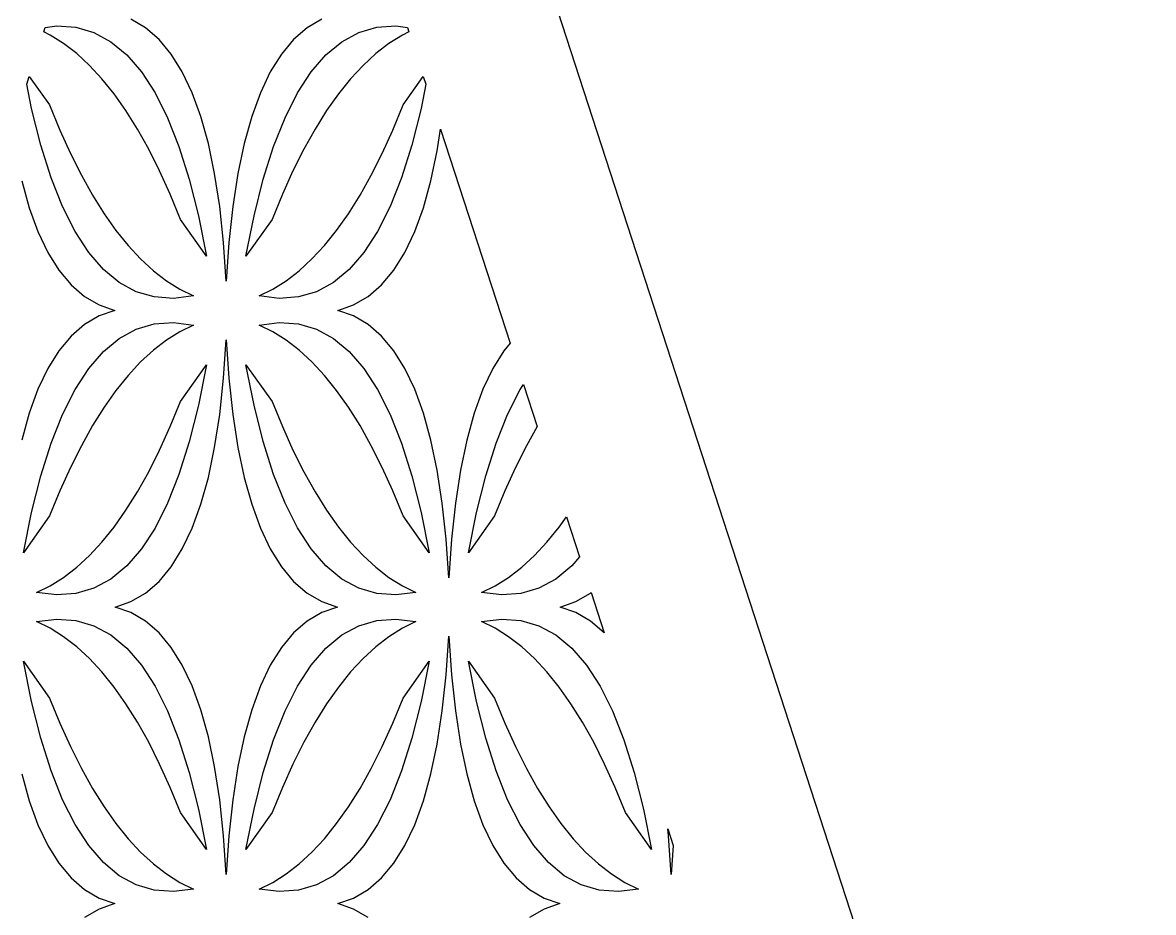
# Model space of a CAD drawing. Header units: metres. Extents: x -75 to 75, y 0 to 231.
# Drawn here: x -16.5 to 75, y 75.3 to 147.3 of the extents above; entities that cross this region are included whole.
import ezdxf

# ---------------------------------------------------------------- set-up
doc = ezdxf.new("R2010")
doc.units = ezdxf.units.M

msp = doc.modelspace()

# ---------------------------------------------------------------- linework, layer by layer
for p, q in [((75, 0), (0, 230.826)), ((-6.53275, 146.865), (-7.71744, 147.558)), ((7.71744, 147.558), (6.53275, 146.865)), ((-14.7699, 146.536), (-14.6499, 146.906)), ((-14.2447, 146.278), (-14.7699, 146.536)), ((-14.6499, 146.906), (-13.7169, 147.023)), ((-13.7169, 147.023), (-12.1687, 146.911)), ((-12.1687, 146.911), (-10.7108, 146.483)), ((-10.7108, 146.483), (-9.34067, 145.738)), ((-5.44418, 145.925), (-6.53275, 146.865)), ((6.53275, 146.865), (5.44418, 145.925)), ((9.34067, 145.738), (10.7108, 146.483)), ((10.7108, 146.483), (12.1687, 146.911)), ((12.1687, 146.911), (13.7169, 147.023)), ((13.7169, 147.023), (14.6499, 146.906)), ((14.7699, 146.536), (14.2447, 146.278)), ((14.6499, 146.906), (14.7699, 146.536)), ((-13.1602, 145.598), (-14.2447, 146.278)), ((-12.1019, 144.783), (-13.1602, 145.598)), ((-9.34067, 145.738), (-8.05939, 144.677)), ((-4.45221, 144.737), (-5.44418, 145.925)), ((5.44418, 145.925), (4.45267, 144.737)), ((8.05939, 144.677), (9.34067, 145.738)), ((13.1607, 145.598), (12.1019, 144.783)), ((14.2447, 146.278), (13.1607, 145.598)), ((-11.0674, 143.832), (-12.1019, 144.783)), ((-8.05939, 144.677), (-6.86829, 143.298)), ((-3.55774, 143.301), (-4.45221, 144.737)), ((4.45267, 144.737), (3.55774, 143.301)), ((6.86829, 143.298), (8.05939, 144.677)), ((12.1019, 144.783), (11.0678, 143.832)), ((-10.0589, 142.747), (-11.0674, 143.832)), ((11.0678, 143.832), (10.0589, 142.747)), ((-16.1466, 142.299), (-15.9374, 142.943)), ((-15.9374, 142.943), (-14.2982, 140.629)), ((-9.07516, 141.526), (-10.0589, 142.747)), ((-6.86829, 143.298), (-5.76508, 141.603)), ((-2.7594, 141.618), (-3.55774, 143.301)), ((3.55774, 143.301), (2.7594, 141.618)), ((5.76508, 141.603), (6.86829, 143.298)), ((10.0589, 142.747), (9.07562, 141.526)), ((14.2982, 140.629), (15.9374, 142.943)), ((15.9374, 142.943), (16.1467, 142.299)), ((-15.7549, 140.344), (-16.1466, 142.299)), ((16.1467, 142.299), (15.7549, 140.343)), ((-8.11661, 140.171), (-9.07516, 141.526)), ((-5.76508, 141.603), (-4.75204, 139.592)), ((-2.05765, 139.688), (-2.7594, 141.618)), ((2.7594, 141.618), (2.05765, 139.688)), ((4.75204, 139.592), (5.76508, 141.603)), ((9.07562, 141.526), (8.11707, 140.171)), ((-15.0082, 137.381), (-15.7549, 140.344)), ((-14.2982, 140.629), (-13.4656, 138.6)), ((-7.18323, 138.681), (-8.11661, 140.171)), ((8.11707, 140.171), (7.18323, 138.681)), ((13.4656, 138.6), (14.2982, 140.629)), ((15.7549, 140.343), (15.0082, 137.381)), ((-4.75204, 139.592), (-3.82736, 137.263)), ((-1.45248, 137.509), (-2.05765, 139.688)), ((2.05765, 139.688), (1.45248, 137.51)), ((3.82736, 137.263), (4.75204, 139.592)), ((-13.4656, 138.6), (-12.6077, 136.705)), ((-6.27502, 137.055), (-7.18323, 138.681)), ((7.18323, 138.681), (6.27502, 137.055)), ((12.6077, 136.704), (13.4656, 138.6)), ((17.0558, 136.915), (17.3263, 138.669)), ((17.3263, 138.669), (22.9565, 121.341)), ((-14.1724, 134.736), (-15.0082, 137.381)), ((-3.82736, 137.263), (-2.99149, 134.618)), ((-0.94345, 135.083), (-1.45248, 137.509)), ((1.45248, 137.51), (0.94391, 135.084)), ((2.99149, 134.618), (3.82736, 137.263)), ((15.0082, 137.381), (14.1724, 134.736)), ((-12.6077, 136.705), (-11.7247, 134.945)), ((-5.392, 135.294), (-6.27502, 137.055)), ((6.27502, 137.055), (5.392, 135.295)), ((11.7247, 134.944), (12.6077, 136.704)), ((16.5472, 134.49), (17.0558, 136.915)), ((-16.5472, 134.49), (-15.9421, 132.312)), ((-13.2477, 132.408), (-14.1724, 134.736)), ((-11.7247, 134.945), (-10.8165, 133.319)), ((-4.53415, 133.399), (-5.392, 135.294)), ((-2.99149, 134.618), (-2.24487, 131.656)), ((-0.53101, 132.411), (-0.94345, 135.083)), ((0.94391, 135.084), (0.53146, 132.411)), ((2.24487, 131.656), (2.99149, 134.618)), ((5.392, 135.295), (4.53415, 133.4)), ((10.8165, 133.319), (11.7247, 134.944)), ((14.1724, 134.736), (13.2477, 132.407)), ((15.9421, 132.312), (16.5472, 134.49)), ((-10.8165, 133.319), (-9.88312, 131.829)), ((-3.70148, 131.371), (-4.53415, 133.399)), ((4.53415, 133.4), (3.70102, 131.37)), ((9.88266, 131.828), (10.8165, 133.319)), ((-15.9421, 132.312), (-15.2403, 130.382)), ((-12.2346, 130.396), (-13.2477, 132.408)), ((-9.88312, 131.829), (-8.92456, 130.473)), ((-0.21561, 129.49), (-0.53101, 132.411)), ((0.53146, 132.411), (0.21561, 129.49)), ((8.9241, 130.473), (9.88266, 131.828)), ((13.2477, 132.407), (12.2342, 130.395)), ((15.2403, 130.381), (15.9421, 132.312)), ((-1.59073, 128.391), (-3.70148, 131.371)), ((-2.24487, 131.656), (-1.59073, 128.391)), ((1.59073, 128.391), (2.24487, 131.656)), ((3.70102, 131.37), (1.59073, 128.391)), ((-15.2403, 130.382), (-14.442, 128.699)), ((-11.1314, 128.701), (-12.2346, 130.396)), ((-8.92456, 130.473), (-7.94083, 129.252)), ((7.94083, 129.252), (8.9241, 130.473)), ((12.2342, 130.395), (11.1314, 128.701)), ((14.442, 128.698), (15.2403, 130.381)), ((-7.94083, 129.252), (-6.93237, 128.168)), ((0, 126.368), (-0.21561, 129.49)), ((0.21561, 129.49), (0, 126.368)), ((6.93192, 128.167), (7.94083, 129.252)), ((-14.442, 128.699), (-13.5475, 127.263)), ((-9.94034, 127.323), (-11.1314, 128.701)), ((-6.93237, 128.168), (-5.89783, 127.217)), ((5.89783, 127.217), (6.93192, 128.167)), ((11.1314, 128.701), (9.93988, 127.322)), ((13.5471, 127.263), (14.442, 128.698)), ((-13.5475, 127.263), (-12.5555, 126.075)), ((-8.65906, 126.261), (-9.94034, 127.323)), ((-5.89783, 127.217), (-4.83948, 126.402)), ((4.83902, 126.401), (5.89783, 127.217)), ((9.93988, 127.322), (8.65906, 126.261)), ((12.5555, 126.075), (13.5471, 127.263)), ((-7.28897, 125.516), (-8.65906, 126.261)), ((-4.83948, 126.402), (-3.75504, 125.721)), ((3.75504, 125.721), (4.83902, 126.401)), ((8.65906, 126.261), (7.28897, 125.516)), ((-12.5555, 126.075), (-11.467, 125.134)), ((-5.83099, 125.088), (-7.28897, 125.516)), ((-3.75504, 125.721), (-2.65549, 125.181)), ((2.65549, 125.181), (3.75504, 125.721)), ((7.28897, 125.516), (5.83099, 125.088)), ((11.467, 125.134), (12.5555, 126.075)), ((-11.467, 125.134), (-10.2823, 124.441)), ((-10.2823, 124.441), (-9.0097, 124)), ((-4.28284, 124.977), (-5.83099, 125.088)), ((-2.65549, 125.181), (-4.28284, 124.977)), ((4.28284, 124.977), (2.65549, 125.181)), ((5.83099, 125.088), (4.28284, 124.977)), ((9.0097, 124), (10.2823, 124.441)), ((10.2823, 124.441), (11.467, 125.134)), ((-10.2823, 123.558), (-11.467, 122.865)), ((-9.0097, 124), (-10.2823, 123.558)), ((10.2823, 123.558), (9.0097, 124)), ((11.467, 122.865), (10.2823, 123.558)), ((-11.467, 122.865), (-12.5555, 121.925)), ((-7.28897, 122.483), (-5.83099, 122.911)), ((-5.83099, 122.911), (-4.28284, 123.023)), ((-4.28284, 123.023), (-2.65549, 122.819)), ((-2.65549, 122.819), (-3.75504, 122.278)), ((2.65549, 122.819), (4.28284, 123.023)), ((3.75504, 122.278), (2.65549, 122.819)), ((4.28284, 123.023), (5.83099, 122.911)), ((5.83099, 122.911), (7.28897, 122.483)), ((12.5555, 121.925), (11.467, 122.865)), ((-12.5555, 121.925), (-13.5471, 120.737)), ((-9.94034, 120.677), (-8.65906, 121.738)), ((-8.65906, 121.738), (-7.28897, 122.483)), ((-3.75504, 122.278), (-4.83902, 121.598)), ((4.83948, 121.598), (3.75504, 122.278)), ((7.28897, 122.483), (8.65906, 121.738)), ((8.65906, 121.738), (9.94034, 120.677)), ((13.5475, 120.737), (12.5555, 121.925)), ((-5.89783, 120.782), (-6.93192, 119.832)), ((-4.83902, 121.598), (-5.89783, 120.782)), ((-0.21561, 118.51), (0, 121.632)), ((0, 121.632), (0.21561, 118.51)), ((5.89783, 120.782), (4.83948, 121.598)), ((6.93237, 119.832), (5.89783, 120.782)), ((22.9565, 121.341), (22.4524, 120.737)), ((-13.5471, 120.737), (-14.442, 119.301)), ((-11.1314, 119.298), (-9.94034, 120.677)), ((9.94034, 120.677), (11.1314, 119.298)), ((14.442, 119.301), (13.5475, 120.737)), ((22.4524, 120.737), (21.5575, 119.301)), ((-14.442, 119.301), (-15.2403, 117.618)), ((-12.2346, 117.603), (-11.1314, 119.298)), ((-6.93192, 119.832), (-7.94083, 118.747)), ((-3.70148, 116.629), (-1.59073, 119.609)), ((-1.59073, 119.609), (-2.24487, 116.344)), ((2.24487, 116.344), (1.59073, 119.609)), ((1.59073, 119.609), (3.70148, 116.629)), ((7.94083, 118.747), (6.93237, 119.832)), ((11.1314, 119.298), (12.2346, 117.603)), ((15.2403, 117.617), (14.442, 119.301)), ((21.5575, 119.301), (20.7591, 117.618)), ((-7.94083, 118.747), (-8.9241, 117.526)), ((-0.53146, 115.589), (-0.21561, 118.51)), ((0.21561, 118.51), (0.53101, 115.589)), ((8.92456, 117.526), (7.94083, 118.747)), ((23.7648, 117.603), (24.0356, 118.019)), ((24.0356, 118.019), (25.1435, 114.61)), ((-15.2403, 117.618), (-15.9421, 115.688)), ((-13.2477, 115.592), (-12.2346, 117.603)), ((-8.9241, 117.526), (-9.88266, 116.171)), ((9.88312, 116.171), (8.92456, 117.526)), ((12.2346, 117.603), (13.2477, 115.591)), ((15.9421, 115.688), (15.2403, 117.617)), ((20.7591, 117.618), (20.0574, 115.688)), ((22.7518, 115.592), (23.7648, 117.603)), ((-4.53415, 114.6), (-3.70148, 116.629)), ((-2.24487, 116.344), (-2.99149, 113.381)), ((2.99149, 113.382), (2.24487, 116.344)), ((3.70148, 116.629), (4.53415, 114.6)), ((-15.9421, 115.688), (-16.5472, 113.51)), ((-14.1724, 113.263), (-13.2477, 115.592)), ((-9.88266, 116.171), (-10.8165, 114.68)), ((-0.94391, 112.916), (-0.53146, 115.589)), ((0.53101, 115.589), (0.94345, 112.916)), ((10.8165, 114.68), (9.88312, 116.171)), ((13.2477, 115.591), (14.1724, 113.263)), ((16.5472, 113.509), (15.9421, 115.688)), ((20.0574, 115.688), (19.4522, 113.51)), ((21.8271, 113.263), (22.7518, 115.592)), ((-10.8165, 114.68), (-11.7247, 113.055)), ((-5.392, 112.705), (-4.53415, 114.6)), ((4.53415, 114.6), (5.392, 112.705)), ((11.7247, 113.055), (10.8165, 114.68)), ((25.1435, 114.61), (24.2747, 113.055)), ((17.0563, 111.083), (16.5472, 113.509)), ((19.4522, 113.51), (18.9436, 111.084)), ((-15.0082, 110.618), (-14.1724, 113.263)), ((-11.7247, 113.055), (-12.6077, 111.295)), ((-6.27502, 110.945), (-5.392, 112.705)), ((-2.99149, 113.381), (-3.82736, 110.736)), ((-1.45248, 110.49), (-0.94391, 112.916)), ((0.94345, 112.916), (1.45248, 110.491)), ((3.82736, 110.737), (2.99149, 113.382)), ((5.392, 112.705), (6.27502, 110.945)), ((12.6077, 111.294), (11.7247, 113.055)), ((14.1724, 113.263), (15.0082, 110.618)), ((20.9912, 110.618), (21.8271, 113.263)), ((24.2747, 113.055), (23.3917, 111.295)), ((-12.6077, 111.295), (-13.4656, 109.4)), ((-7.18323, 109.319), (-6.27502, 110.945)), ((-3.82736, 110.736), (-4.75204, 108.408)), ((4.75204, 108.408), (3.82736, 110.737)), ((6.27502, 110.945), (7.18323, 109.319)), ((13.4656, 109.399), (12.6077, 111.294)), ((17.4687, 108.41), (17.0563, 111.083)), ((18.9436, 111.084), (18.5312, 108.41)), ((23.3917, 111.295), (22.5339, 109.4)), ((-15.7549, 107.656), (-15.0082, 110.618)), ((-2.05765, 108.312), (-1.45248, 110.49)), ((1.45248, 110.491), (2.05765, 108.312)), ((15.0082, 110.618), (15.7549, 107.656)), ((20.2446, 107.656), (20.9912, 110.618)), ((-13.4656, 109.4), (-14.2987, 107.37)), ((-8.11707, 107.829), (-7.18323, 109.319)), ((7.18323, 109.319), (8.11661, 107.829)), ((14.2982, 107.37), (13.4656, 109.399)), ((22.5339, 109.4), (21.7007, 107.37)), ((-4.75204, 108.408), (-5.76553, 106.395)), ((-2.7594, 106.382), (-2.05765, 108.312)), ((2.05765, 108.312), (2.7594, 106.382)), ((5.76508, 106.396), (4.75204, 108.408)), ((17.7841, 105.49), (17.4687, 108.41)), ((18.5312, 108.41), (18.2153, 105.49)), ((-16.409, 104.39), (-15.7549, 107.656)), ((-14.2987, 107.37), (-16.409, 104.39)), ((-9.07562, 106.473), (-8.11707, 107.829)), ((8.11661, 107.829), (9.07516, 106.474)), ((16.409, 104.39), (14.2982, 107.37)), ((15.7549, 107.656), (16.409, 104.39)), ((19.5905, 104.39), (20.2446, 107.656)), ((21.7007, 107.37), (19.5905, 104.39)), ((26.9243, 106.473), (27.5155, 107.309)), ((27.5155, 107.309), (28.573, 104.055)), ((-10.0589, 105.253), (-9.07562, 106.473)), ((-5.76553, 106.395), (-6.86829, 104.701)), ((-3.55774, 104.698), (-2.7594, 106.382)), ((2.7594, 106.382), (3.55774, 104.699)), ((6.86829, 104.701), (5.76508, 106.396)), ((9.07516, 106.474), (10.0589, 105.253)), ((25.941, 105.253), (26.9243, 106.473)), ((-11.0678, 104.167), (-10.0589, 105.253)), ((10.0589, 105.253), (11.0674, 104.168)), ((17.9997, 102.368), (17.7841, 105.49)), ((18.2153, 105.49), (17.9997, 102.368)), ((24.9321, 104.167), (25.941, 105.253)), ((-6.86829, 104.701), (-8.05984, 103.322)), ((-4.45267, 103.263), (-3.55774, 104.698)), ((3.55774, 104.699), (4.45221, 103.263)), ((8.05939, 103.323), (6.86829, 104.701)), ((-12.1019, 103.217), (-11.0678, 104.167)), ((11.0674, 104.168), (12.1019, 103.217)), ((23.898, 103.217), (24.9321, 104.167)), ((28.573, 104.055), (27.9401, 103.322)), ((-13.1607, 102.401), (-12.1019, 103.217)), ((-8.05984, 103.322), (-9.34067, 102.262)), ((-5.44418, 102.075), (-4.45267, 103.263)), ((4.45221, 103.263), (5.44418, 102.075)), ((9.34067, 102.262), (8.05939, 103.323)), ((12.1019, 103.217), (13.1602, 102.402)), ((22.8392, 102.401), (23.898, 103.217)), ((27.9401, 103.322), (26.6592, 102.262)), ((-15.3442, 101.181), (-14.2447, 101.722)), ((-14.2447, 101.722), (-13.1607, 102.401)), ((-9.34067, 102.262), (-10.7108, 101.517)), ((-6.53275, 101.135), (-5.44418, 102.075)), ((5.44418, 102.075), (6.53275, 101.135)), ((10.7108, 101.517), (9.34067, 102.262)), ((13.1602, 102.402), (14.2447, 101.722)), ((14.2447, 101.722), (15.3442, 101.181)), ((20.6557, 101.181), (21.7552, 101.722)), ((21.7552, 101.722), (22.8392, 102.401)), ((26.6592, 102.262), (25.2892, 101.517)), ((-13.7169, 100.977), (-15.3442, 101.181)), ((-12.1687, 101.089), (-13.7169, 100.977)), ((-10.7108, 101.517), (-12.1687, 101.089)), ((-7.71744, 100.442), (-6.53275, 101.135)), ((6.53275, 101.135), (7.71744, 100.442)), ((12.1687, 101.089), (10.7108, 101.517)), ((13.7169, 100.977), (12.1687, 101.089)), ((15.3442, 101.181), (13.7169, 100.977)), ((22.283, 100.977), (20.6557, 101.181)), ((23.8312, 101.089), (22.283, 100.977)), ((25.2892, 101.517), (23.8312, 101.089)), ((28.2825, 100.442), (29.4672, 101.135)), ((29.4672, 101.135), (29.5098, 101.172)), ((29.5098, 101.172), (30.5704, 97.9073)), ((-8.99002, 100), (-7.71744, 100.442)), ((-7.71744, 99.5583), (-8.99002, 100)), ((7.71744, 100.442), (8.99002, 100)), ((8.99002, 100), (7.71744, 99.5583)), ((27.0099, 100), (28.2825, 100.442)), ((28.2825, 99.5583), (27.0099, 100)), ((-15.3442, 98.819), (-13.7169, 99.0231)), ((-14.2447, 98.2784), (-15.3442, 98.819)), ((-13.7169, 99.0231), (-12.1687, 98.9114)), ((-12.1687, 98.9114), (-10.7108, 98.4834)), ((-6.53275, 98.8652), (-7.71744, 99.5583)), ((-5.44418, 97.925), (-6.53275, 98.8652)), ((6.53275, 98.8652), (5.44418, 97.925)), ((7.71744, 99.5583), (6.53275, 98.8652)), ((10.7108, 98.4834), (12.1687, 98.9114)), ((12.1687, 98.9114), (13.7169, 99.0231)), ((13.7169, 99.0231), (15.3442, 98.819)), ((15.3442, 98.819), (14.2447, 98.2784)), ((20.6557, 98.819), (22.283, 99.0231)), ((21.7552, 98.2784), (20.6557, 98.819)), ((22.283, 99.0231), (23.8312, 98.9114)), ((23.8312, 98.9114), (25.2892, 98.4834)), ((29.4672, 98.8652), (28.2825, 99.5583)), ((30.5557, 97.925), (29.4672, 98.8652)), ((-13.1602, 97.5981), (-14.2447, 98.2784)), ((-10.7108, 98.4834), (-9.34067, 97.7382)), ((-4.45221, 96.7371), (-5.44418, 97.925)), ((5.44418, 97.925), (4.45267, 96.7371)), ((9.34067, 97.7382), (10.7108, 98.4834)), ((14.2447, 98.2784), (13.1607, 97.5986)), ((22.8397, 97.5981), (21.7552, 98.2784)), ((25.2892, 98.4834), (26.6592, 97.7382)), ((30.5704, 97.9073), (30.5557, 97.925)), ((-12.1019, 96.7828), (-13.1602, 97.5981)), ((-9.34067, 97.7382), (-8.05939, 96.6771)), ((8.05939, 96.6771), (9.34067, 97.7382)), ((13.1607, 97.5986), (12.1019, 96.7828)), ((17.7841, 94.51), (17.9997, 97.632)), ((17.9997, 97.632), (18.2153, 94.5105)), ((23.898, 96.7828), (22.8397, 97.5981)), ((26.6592, 97.7382), (27.9405, 96.6771)), ((-11.0674, 95.8321), (-12.1019, 96.7828)), ((-8.05939, 96.6771), (-6.86829, 95.2988)), ((-3.55774, 95.3011), (-4.45221, 96.7371)), ((4.45267, 96.7371), (3.55774, 95.3015)), ((6.86829, 95.2988), (8.05939, 96.6771)), ((12.1019, 96.7828), (11.0678, 95.8325)), ((24.9326, 95.8321), (23.898, 96.7828)), ((27.9405, 96.6771), (29.1316, 95.2988)), ((-15.7549, 92.3444), (-16.409, 95.6096)), ((-16.409, 95.6096), (-14.2982, 92.6295)), ((-10.0589, 94.7472), (-11.0674, 95.8321)), ((-6.86829, 95.2988), (-5.76508, 93.6037)), ((-2.7594, 93.6179), (-3.55774, 95.3011)), ((3.55774, 95.3015), (2.7594, 93.6183)), ((5.76508, 93.6037), (6.86829, 95.2988)), ((11.0678, 95.8325), (10.0589, 94.7472)), ((14.2982, 92.6295), (16.409, 95.6096)), ((16.409, 95.6096), (15.7549, 92.3439)), ((20.2446, 92.3444), (19.5905, 95.6096)), ((19.5905, 95.6096), (21.7012, 92.6295)), ((25.941, 94.7472), (24.9326, 95.8321)), ((29.1316, 95.2988), (30.2348, 93.6037)), ((-9.07516, 93.5263), (-10.0589, 94.7472)), ((10.0589, 94.7472), (9.07562, 93.5268)), ((17.4683, 91.5895), (17.7841, 94.51)), ((18.2153, 94.5105), (18.5307, 91.5895)), ((26.9247, 93.5263), (25.941, 94.7472)), ((-8.11661, 92.1709), (-9.07516, 93.5263)), ((-5.76508, 93.6037), (-4.75204, 91.5918)), ((-2.05765, 91.6879), (-2.7594, 93.6179)), ((2.7594, 93.6183), (2.05765, 91.6879)), ((4.75204, 91.5923), (5.76508, 93.6037)), ((9.07562, 93.5268), (8.11707, 92.1713)), ((27.8833, 92.1709), (26.9247, 93.5263)), ((30.2348, 93.6037), (31.2479, 91.5918)), ((-14.2982, 92.6295), (-13.4656, 90.6007)), ((13.4656, 90.6003), (14.2982, 92.6295)), ((21.7012, 92.6295), (22.5339, 90.6007)), ((-15.0082, 89.3822), (-15.7549, 92.3444)), ((-7.18323, 90.6808), (-8.11661, 92.1709)), ((-4.75204, 91.5918), (-3.82736, 89.2632)), ((-1.45248, 89.5094), (-2.05765, 91.6879)), ((2.05765, 91.6879), (1.45248, 89.5099)), ((3.82736, 89.2636), (4.75204, 91.5923)), ((8.11707, 92.1713), (7.18323, 90.6808)), ((15.7549, 92.3439), (15.0082, 89.3817)), ((17.0558, 88.9162), (17.4683, 91.5895)), ((18.5307, 91.5895), (18.9432, 88.9166)), ((20.9912, 89.3822), (20.2446, 92.3444)), ((28.8167, 90.6808), (27.8833, 92.1709)), ((31.2479, 91.5918), (32.1725, 89.2632)), ((-13.4656, 90.6007), (-12.6077, 88.7056)), ((-6.27502, 89.0549), (-7.18323, 90.6808)), ((7.18323, 90.6808), (6.27502, 89.0553)), ((12.6077, 88.7051), (13.4656, 90.6003)), ((22.5339, 90.6007), (23.3917, 88.7056)), ((29.7249, 89.0549), (28.8167, 90.6808)), ((-14.1724, 86.7372), (-15.0082, 89.3822)), ((-5.392, 87.2948), (-6.27502, 89.0549)), ((-3.82736, 89.2632), (-2.99149, 86.6182)), ((-0.94345, 87.0837), (-1.45248, 89.5094)), ((1.45248, 89.5099), (0.94391, 87.0842)), ((2.99149, 86.6187), (3.82736, 89.2636)), ((6.27502, 89.0553), (5.392, 87.2952)), ((15.0082, 89.3817), (14.1724, 86.7363)), ((16.5472, 86.4905), (17.0558, 88.9162)), ((18.9432, 88.9166), (19.4522, 86.4909)), ((21.8271, 86.7372), (20.9912, 89.3822)), ((30.6079, 87.2948), (29.7249, 89.0549)), ((32.1725, 89.2632), (33.0084, 86.6182)), ((-12.6077, 88.7056), (-11.7247, 86.9455)), ((11.7247, 86.945), (12.6077, 88.7051)), ((23.3917, 88.7056), (24.2747, 86.9455)), ((-11.7247, 86.9455), (-10.8165, 85.3195)), ((-4.53415, 85.3996), (-5.392, 87.2948)), ((-0.53101, 84.4109), (-0.94345, 87.0837)), ((0.94391, 87.0842), (0.53146, 84.4109)), ((5.392, 87.2952), (4.53415, 85.4001)), ((10.8165, 85.3195), (11.7247, 86.945)), ((24.2747, 86.9455), (25.183, 85.3195)), ((31.4658, 85.3996), (30.6079, 87.2948)), ((-16.5472, 86.4909), (-15.9421, 84.3124)), ((-13.2477, 84.4086), (-14.1724, 86.7372)), ((-2.99149, 86.6182), (-2.24487, 83.656)), ((2.24487, 83.6565), (2.99149, 86.6187)), ((14.1724, 86.7363), (13.2477, 84.4081)), ((15.9421, 84.3124), (16.5472, 86.4905)), ((19.4522, 86.4909), (20.0574, 84.3124)), ((22.7518, 84.4086), (21.8271, 86.7372)), ((33.0084, 86.6182), (33.755, 83.656)), ((-10.8165, 85.3195), (-9.88312, 83.8295)), ((-3.70148, 83.3708), (-4.53415, 85.3996)), ((4.53415, 85.4001), (3.70102, 83.3699)), ((9.88266, 83.829), (10.8165, 85.3195)), ((25.183, 85.3195), (26.1163, 83.8295)), ((32.2984, 83.3708), (31.4658, 85.3996)), ((-15.9421, 84.3124), (-15.2403, 82.3825)), ((-12.2346, 82.3967), (-13.2477, 84.4086)), ((-0.21561, 81.4899), (-0.53101, 84.4109)), ((0.53146, 84.4109), (0.21561, 81.4903)), ((13.2477, 84.4081), (12.2342, 82.3958)), ((15.2403, 82.382), (15.9421, 84.3124)), ((20.0574, 84.3124), (20.7591, 82.3825)), ((23.7648, 82.3967), (22.7518, 84.4086)), ((-9.88312, 83.8295), (-8.92456, 82.4741)), ((-1.59073, 80.3908), (-3.70148, 83.3708)), ((-2.24487, 83.656), (-1.59073, 80.3908)), ((1.59073, 80.3908), (2.24487, 83.6565)), ((3.70102, 83.3699), (1.59073, 80.3908)), ((8.9241, 82.4736), (9.88266, 83.829)), ((26.1163, 83.8295), (27.0749, 82.4741)), ((34.4092, 80.3908), (32.2984, 83.3708)), ((33.755, 83.656), (34.4092, 80.3908)), ((-15.2403, 82.3825), (-14.442, 80.6993)), ((-11.1314, 80.7016), (-12.2346, 82.3967)), ((-8.92456, 82.4741), (-7.94083, 81.2532)), ((7.94083, 81.2532), (8.9241, 82.4736)), ((12.2342, 82.3958), (11.1314, 80.7016)), ((14.442, 80.6989), (15.2403, 82.382)), ((20.7591, 82.3825), (21.5575, 80.6993)), ((24.868, 80.7016), (23.7648, 82.3967)), ((27.0749, 82.4741), (28.0586, 81.2532)), ((0, 78.3684), (-0.21561, 81.4899)), ((0.21561, 81.4903), (0, 78.3684)), ((35.7843, 81.4899), (35.7243, 82.0453)), ((35.7243, 82.0453), (36.161, 80.7013)), ((35.9999, 78.3684), (35.7843, 81.4899)), ((-14.442, 80.6993), (-13.5475, 79.2633)), ((-9.94034, 79.3233), (-11.1314, 80.7016)), ((-7.94083, 81.2532), (-6.93237, 80.1683)), ((6.93192, 80.1678), (7.94083, 81.2532)), ((11.1314, 80.7016), (9.93988, 79.3228)), ((13.5471, 79.2633), (14.442, 80.6989)), ((21.5575, 80.6993), (22.4519, 79.2633)), ((26.0591, 79.3233), (24.868, 80.7016)), ((28.0586, 81.2532), (29.0671, 80.1683)), ((36.161, 80.7013), (35.9999, 78.3684)), ((-6.93237, 80.1683), (-5.89783, 79.2175)), ((5.89783, 79.2175), (6.93192, 80.1678)), ((29.0671, 80.1683), (30.1016, 79.2175)), ((-13.5475, 79.2633), (-12.5555, 78.0754)), ((-8.65906, 78.2622), (-9.94034, 79.3233)), ((-5.89783, 79.2175), (-4.83948, 78.4023)), ((4.83902, 78.4018), (5.89783, 79.2175)), ((9.93988, 79.3228), (8.65906, 78.2622)), ((12.5555, 78.0754), (13.5471, 79.2633)), ((22.4519, 79.2633), (23.4439, 78.0754)), ((27.3404, 78.2622), (26.0591, 79.3233)), ((30.1016, 79.2175), (31.16, 78.4023)), ((-12.5555, 78.0754), (-11.467, 77.1352)), ((-7.28897, 77.5169), (-8.65906, 78.2622)), ((-4.83948, 78.4023), (-3.75504, 77.722)), ((3.75504, 77.722), (4.83902, 78.4018)), ((8.65906, 78.2622), (7.28897, 77.5169)), ((11.467, 77.1352), (12.5555, 78.0754)), ((23.4439, 78.0754), (24.5325, 77.1352)), ((28.7105, 77.5169), (27.3404, 78.2622)), ((31.16, 78.4023), (32.2444, 77.722)), ((-11.467, 77.1352), (-10.2823, 76.4421)), ((-5.83099, 77.0889), (-7.28897, 77.5169)), ((-4.28284, 76.9772), (-5.83099, 77.0889)), ((-2.65549, 77.1814), (-4.28284, 76.9772)), ((-3.75504, 77.722), (-2.65549, 77.1814)), ((2.65549, 77.1814), (3.75504, 77.722)), ((4.28284, 76.9772), (2.65549, 77.1814)), ((5.83099, 77.0889), (4.28284, 76.9772)), ((7.28897, 77.5169), (5.83099, 77.0889)), ((10.2823, 76.4421), (11.467, 77.1352)), ((24.5325, 77.1352), (25.7172, 76.4421)), ((30.1685, 77.0889), (28.7105, 77.5169)), ((31.7166, 76.9772), (30.1685, 77.0889)), ((33.344, 77.1814), (31.7166, 76.9772)), ((32.2444, 77.722), (33.344, 77.1814)), ((-10.2823, 76.4421), (-9.0097, 76.0004)), ((-9.0097, 76.0004), (-10.2823, 75.5586)), ((9.0097, 76.0004), (10.2823, 76.4421)), ((10.2823, 75.5586), (9.0097, 76.0004)), ((25.7172, 76.4421), (26.9897, 76.0004)), ((26.9897, 76.0004), (25.7172, 75.5586)), ((-10.2823, 75.5586), (-11.467, 74.8656)), ((11.467, 74.8656), (10.2823, 75.5586)), ((25.7172, 75.5586), (24.5325, 74.8656))]:
    msp.add_line(p, q)

doc.saveas('drawing.dxf')
